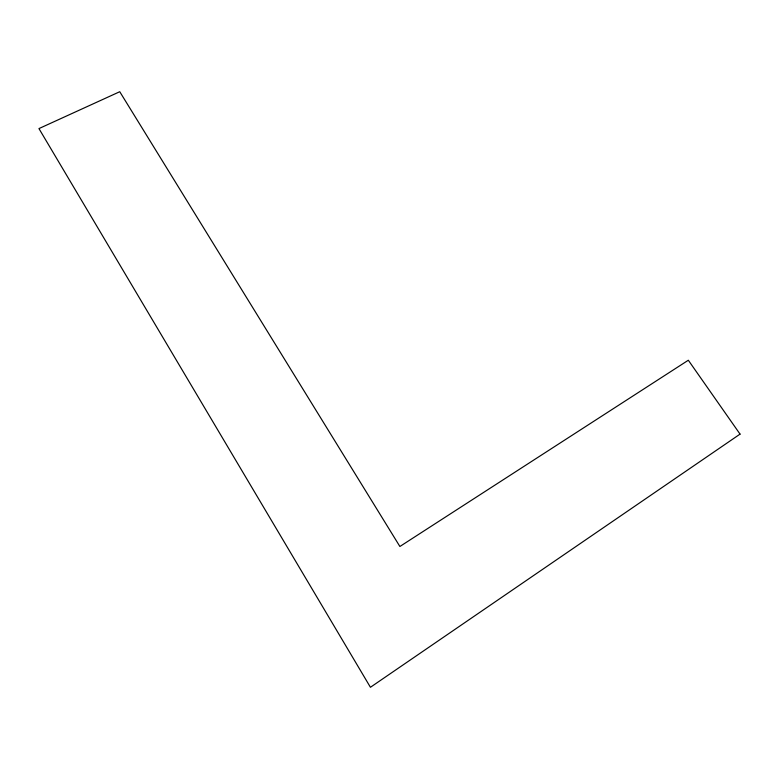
<?xml version="1.0" encoding="UTF-8"?>
<svg xmlns="http://www.w3.org/2000/svg" width="779" height="779" viewBox="0 0 779 779"><rect width="100%" height="100%" fill="white"/><g stroke="black" fill="none" stroke-linecap="round" stroke-linejoin="round"><path stroke-width="1.17" d="M740.05 434.117L370.434 687.282L38.95 128.584L119.752 91.718L399.89 546.488L688.324 360.239L740.05 434.117"/></g></svg>
